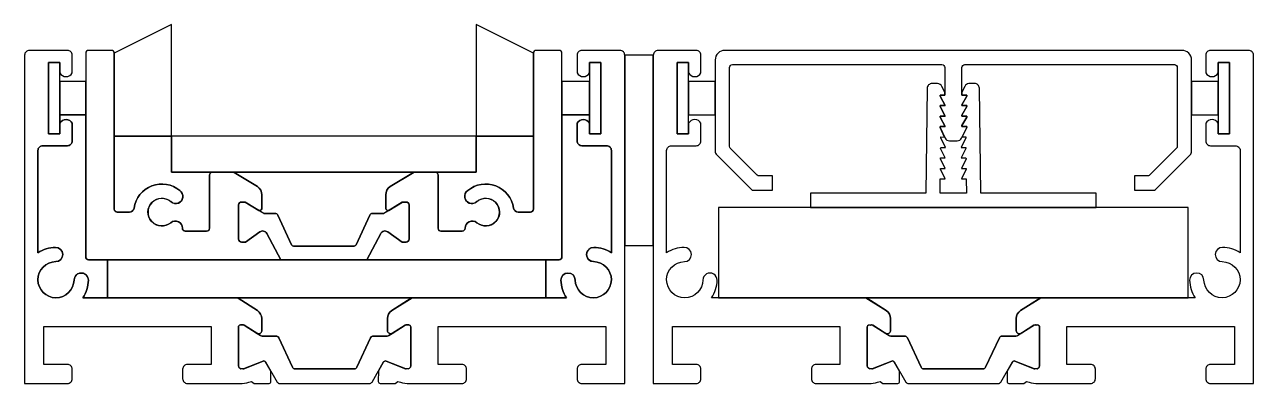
# Model space of a CAD drawing. Extents: x 0 to 129, y 0 to 38.
import ezdxf

# ---------------------------------------------------------------- set-up
doc = ezdxf.new("R2010")
doc.units = 0
doc.layers.get('0').update_dxf_attribs({"linetype": 'CONTINUOUS'})

msp = doc.modelspace()

# ---------------------------------------------------------------- linework, layer by layer
at = {"color": 32}
for points in [[(15.47, 37.77), (9.47, 34.77), (9.47, 26.07), (15.47, 26.07)], [(53.47, 34.77), (47.47, 37.78), (47.47, 26.07), (53.47, 26.07)], [(3.76, 33.81), (2.56, 33.81), (2.56, 26.31), (3.76, 26.31)], [(60.56, 33.81), (59.36, 33.81), (59.36, 26.31), (60.56, 26.31)], [(66.06, 34.57), (63.06, 34.57), (63.06, 14.57), (66.06, 14.57)], [(69.76, 33.81), (68.56, 33.81), (68.56, 26.31), (69.76, 26.31)], [(126.56, 33.81), (125.36, 33.81), (125.36, 26.31), (126.56, 26.31)], [(6.47, 31.81), (3.76, 31.81), (3.76, 28.31), (6.47, 28.31)], [(59.36, 31.81), (56.47, 31.81), (56.47, 28.31), (59.36, 28.31)], [(72.56, 31.81), (69.76, 31.81), (69.76, 28.31), (72.56, 28.31)], [(125.36, 31.81), (122.56, 31.81), (122.56, 28.31), (125.36, 28.31)], [(47.47, 26.07), (15.47, 26.07), (15.47, 22.27), (47.47, 22.27)], [(122.21, 18.57), (72.91, 18.57), (72.91, 9.07), (122.21, 9.07)], [(54.76, 13.07), (8.76, 13.07), (8.76, 9.07), (40.82, 9.07), (54.76, 9.07)]]:
    msp.add_lwpolyline(points, close=True, dxfattribs=at)
for points in [[(2.56, 33.81), (3.76, 33.81), (3.76, 32.71, 0.615385), (5.06, 32.71), (5.06, 34.57, 0.414214), (4.56, 35.07), (0.56, 35.07, 0.414214), (0.06, 34.57), (0.06, 0.07), (4.56, 0.07, 0.414214), (5.06, 0.57), (5.06, 1.57, 0.414214), (4.56, 2.07), (2.06, 2.07), (2.06, 6.07), (19.65, 6.07), (19.65, 2.07), (17.15, 2.07, 0.414214), (16.65, 1.57), (16.65, 0.57, 0.414214), (17.15, 0.07), (22.68, 0.07, 0.066953), (23.6, 0.19), (23.88, 0.27), (24.15, 0.07), (25.72, 0.07, 0.43189), (25.92, 0.28), (25.9, 1.4), (25.36, 2.33, 0.370093), (25.11, 2.42), (23.03, 1.61), (22.81, 1.61, -0.414214), (22.51, 1.91), (22.51, 6.02, -0.414214), (22.71, 6.22), (22.99, 6.22, -0.142198), (23.1, 6.19), (24.48, 5.32, 0.563048), (24.96, 5.67), (24.96, 6.88, 0.256885), (24.5, 7.73), (22.46, 9.02, 0.142198), (22.3, 9.07), (6.17, 9.07, 0.144879), (6.75, 10.91, 1), (5.25, 10.94, -2.355852), (3.32, 12.87, 1), (3.3, 14.37, 0.144879), (1.46, 13.79), (1.46, 14.36), (1.46, 24.55, -0.414214), (1.96, 25.05), (4.56, 25.05, 0.414214), (5.06, 25.55), (5.06, 27.41, 0.615385), (3.76, 27.41), (3.76, 26.31), (2.56, 26.31)], [(25.47, 15.84, 0.4395), (24.75, 16), (23.23, 14.93), (22.82, 14.93, -0.414214), (22.52, 15.23), (22.52, 18.83, -0.414214), (22.82, 19.13), (23.2, 19.13), (24.63, 18.25, 0.544449), (24.97, 18.53), (24.97, 19.89, 0.261413), (24.49, 20.75), (22.06, 22.23, 0.137872), (21.9, 22.27), (19.77, 22.27, 0.414205), (19.47, 21.97), (19.47, 16.37, -0.414214), (19.17, 16.07), (16.93, 16.07, -0.418789), (16.63, 16.38, 0.642983), (15.4, 16.96, -2.215275), (15.45, 19.14, 1.023708), (16.36, 20.33, 0.587487), (11.55, 18.5, -0.372229), (11.06, 18.07), (9.77, 18.07, -0.414214), (9.47, 18.37), (9.47, 34.77, 0.414214), (9.17, 35.07), (6.77, 35.07, 0.414214), (6.47, 34.77), (6.47, 13.37, 0.414214), (6.77, 13.07), (26.94, 13.07)], [(56.47, 34.77, 0.414214), (56.17, 35.07), (53.77, 35.07, 0.414214), (53.47, 34.77), (53.47, 26.07), (53.47, 18.38, -0.414214), (53.17, 18.07), (51.88, 18.07, -0.375949), (51.38, 18.5, 0.587487), (46.57, 20.33, 1.023708), (47.48, 19.14, -2.215275), (47.53, 16.96, 0.642983), (46.3, 16.38, -0.418789), (46, 16.07), (43.77, 16.07, -0.414214), (43.47, 16.37), (43.47, 21.97, 0.414214), (43.17, 22.27), (41.03, 22.27, 0.137872), (40.87, 22.23), (38.44, 20.75, 0.261413), (37.97, 19.89), (37.97, 18.47, 0.465831), (38.3, 18.25), (39.73, 19.13), (40.12, 19.13, -0.414214), (40.42, 18.83), (40.42, 15.23, -0.414214), (40.12, 14.93), (39.7, 14.93), (38.18, 16, 0.463033), (37.44, 15.81), (35.99, 13.07), (56.17, 13.07, 0.414214), (56.47, 13.37)], [(63.06, 34.57, 0.414214), (62.56, 35.07), (58.56, 35.07, 0.414214), (58.06, 34.57), (58.06, 32.71, 0.615385), (59.36, 32.71), (59.36, 33.81), (60.56, 33.81), (60.56, 26.31), (59.36, 26.31), (59.36, 27.41, 0.615385), (58.06, 27.41), (58.06, 25.55, 0.414214), (58.56, 25.05), (61.16, 25.05, -0.414214), (61.66, 24.55), (61.66, 14.36), (61.66, 13.79, 0.144879), (59.81, 14.37, 1), (59.79, 12.87, -2.355852), (57.86, 10.94, 1), (56.36, 10.91, 0.144879), (56.94, 9.07), (40.82, 9.07, 0.142198), (40.65, 9.02), (38.61, 7.73, 0.256885), (38.15, 6.88), (38.15, 5.61, 0.507036), (38.63, 5.32), (40.01, 6.19, -0.142198), (40.12, 6.22), (40.4, 6.22, -0.414214), (40.6, 6.02), (40.6, 1.91, -0.414214), (40.3, 1.61), (40.08, 1.61), (38, 2.42, 0.370093), (37.75, 2.33), (37.21, 1.4), (37.19, 0.27, 0.408253), (37.39, 0.07), (38.96, 0.07), (39.23, 0.27), (39.51, 0.19, 0.066953), (40.44, 0.07), (45.96, 0.07, 0.414214), (46.46, 0.57), (46.46, 1.57, 0.414214), (45.96, 2.07), (43.46, 2.07), (43.46, 6.07), (61.06, 6.07), (61.06, 2.07), (58.56, 2.07, 0.414214), (58.06, 1.57), (58.06, 0.57, 0.414214), (58.56, 0.07), (63.06, 0.07)], [(88.46, 9.02, 0.142198), (88.3, 9.07), (72.18, 9.07, 0.144879), (72.76, 10.91, 1), (71.26, 10.94, -2.355852), (69.32, 12.87, 1), (69.3, 14.37, 0.144879), (67.46, 13.79), (67.46, 14.36), (67.46, 24.55, -0.414214), (67.96, 25.05), (70.56, 25.05, 0.414214), (71.06, 25.55), (71.06, 27.41, 0.615385), (69.76, 27.41), (69.76, 26.31), (68.56, 26.31), (68.56, 33.81), (69.76, 33.81), (69.76, 32.71, 0.615385), (71.06, 32.71), (71.06, 34.57, 0.414214), (70.56, 35.07), (66.56, 35.07, 0.414214), (66.06, 34.57), (66.06, 14.57), (66.06, 0.07), (70.56, 0.07, 0.414214), (71.06, 0.57), (71.06, 1.57, 0.414214), (70.56, 2.07), (68.06, 2.07), (68.06, 6.07), (85.65, 6.07), (85.65, 2.07), (83.15, 2.07, 0.414214), (82.65, 1.57), (82.65, 0.57, 0.414214), (83.15, 0.07), (88.68, 0.07, 0.066953), (89.6, 0.19), (89.88, 0.27), (90.15, 0.07), (91.72, 0.07, 0.43189), (91.92, 0.28), (91.9, 1.4), (91.36, 2.33, 0.370093), (91.11, 2.42), (89.03, 1.61), (88.82, 1.61, -0.414214), (88.52, 1.91), (88.52, 6.02, -0.414214), (88.72, 6.22), (89.05, 6.22), (90.48, 5.32, 0.563048), (90.97, 5.67), (90.97, 6.88, 0.256885), (90.5, 7.73)], [(122.56, 34.07, 0.414214), (121.56, 35.07), (73.56, 35.07, 0.414214), (72.56, 34.07), (72.56, 24.37, 0.198912), (72.64, 24.16), (76.35, 20.46, 0.198912), (76.56, 20.37), (78.56, 20.37), (78.56, 21.87), (77.18, 21.87, -0.198912), (76.97, 21.96), (74.14, 24.78, -0.198912), (74.06, 24.99), (74.06, 33.27, -0.414214), (74.36, 33.57), (96.36, 33.57, -0.414214), (96.66, 33.27), (96.66, 30.36), (96.16, 30.36), (96.16, 30.26), (96.71, 29.26), (96.16, 29.26), (96.16, 29.16), (96.71, 28.16), (96.16, 28.16), (96.16, 28.06), (96.71, 27.06), (96.16, 27.06), (96.16, 26.96), (96.69, 25.85, 0.287619), (97.14, 25.57), (97.97, 25.57, 0.287619), (98.42, 25.85), (98.96, 26.96), (98.96, 27.06), (98.46, 27.06), (98.46, 27.16), (98.96, 28.06), (98.96, 28.16), (98.46, 28.16), (98.46, 28.26), (98.96, 29.16), (98.96, 29.26), (98.46, 29.26), (98.46, 29.36), (98.96, 30.26), (98.96, 30.36), (98.46, 30.36), (98.46, 33.27, -0.414214), (98.76, 33.57), (120.76, 33.57, -0.414214), (121.06, 33.27), (121.06, 24.99, -0.198912), (120.97, 24.78), (118.1, 21.91, -0.198912), (117.99, 21.87), (116.56, 21.87), (116.56, 20.37), (118.55, 20.37, 0.198912), (118.76, 20.46), (122.47, 24.16, 0.198912), (122.56, 24.37)], [(129.06, 34.57, 0.414214), (128.56, 35.07), (124.56, 35.07, 0.414214), (124.06, 34.57), (124.06, 32.71, 0.615385), (125.36, 32.71), (125.36, 33.81), (126.56, 33.81), (126.56, 26.31), (125.36, 26.31), (125.36, 27.41, 0.615385), (124.06, 27.41), (124.06, 25.55, 0.414214), (124.56, 25.05), (127.16, 25.05, -0.414214), (127.66, 24.55), (127.66, 14.36), (127.66, 13.79, 0.144879), (125.82, 14.37, 1), (125.79, 12.87, -2.355852), (123.86, 10.94, 1), (122.36, 10.91, 0.144879), (122.94, 9.07), (106.82, 9.07, 0.142198), (106.66, 9.02), (104.61, 7.73, 0.256885), (104.15, 6.88), (104.15, 5.61, 0.620136), (104.74, 5.38), (106.06, 6.22), (106.4, 6.22, -0.414214), (106.6, 6.02), (106.6, 1.91, -0.414214), (106.3, 1.61), (106.08, 1.61), (104, 2.42, 0.370093), (103.75, 2.33), (103.21, 1.4), (103.19, 0.27, 0.408253), (103.39, 0.07), (104.97, 0.07), (105.24, 0.27), (105.51, 0.19, 0.066953), (106.44, 0.07), (111.97, 0.07, 0.414214), (112.47, 0.57), (112.47, 1.57, 0.414214), (111.97, 2.07), (109.47, 2.07), (109.47, 6.07), (127.06, 6.07), (127.06, 2.07), (124.56, 2.07, 0.414214), (124.06, 1.57), (124.06, 0.57, 0.414214), (124.56, 0.07), (129.06, 0.07)], [(112.55, 20.07), (100.43, 20.07), (100.29, 31.09, 0.414214), (99.78, 31.58), (99.19, 31.58, 0.284079), (98.75, 31.29), (98.46, 30.69), (98.46, 30.36), (98.96, 30.36), (98.96, 30.26), (98.46, 29.36), (98.46, 29.26), (98.96, 29.26), (98.96, 29.16), (98.46, 28.26), (98.46, 28.16), (98.96, 28.16), (98.96, 28.06), (98.46, 27.16), (98.46, 27.06), (98.96, 27.06), (98.96, 26.96), (98.47, 25.97), (98.86, 25.97), (98.86, 25.87), (98.37, 24.86), (98.87, 24.87), (98.87, 24.77), (98.38, 23.76), (98.88, 23.77), (98.89, 23.67), (98.4, 22.66), (98.9, 22.67), (98.9, 22.57), (98.41, 21.56), (98.91, 21.57), (98.93, 20.07), (96.16, 20.07), (96.18, 21.57), (96.68, 21.56), (96.19, 22.57), (96.2, 22.67), (96.7, 22.66), (96.21, 23.67), (96.21, 23.77), (96.71, 23.76), (96.22, 24.77), (96.23, 24.87), (96.73, 24.86), (96.24, 25.87), (96.24, 25.97), (96.64, 25.96), (96.16, 26.96), (96.16, 27.06), (96.71, 27.06), (96.16, 28.06), (96.16, 28.16), (96.71, 28.16), (96.16, 29.16), (96.16, 29.26), (96.71, 29.26), (96.16, 30.26), (96.16, 30.36), (96.66, 30.36), (96.66, 30.66), (96.35, 31.29, 0.284079), (95.9, 31.58), (95.31, 31.58, 0.414214), (94.81, 31.09), (94.66, 20.07), (82.55, 20.07), (82.55, 18.57), (112.55, 18.57)], [(6.47, 28.31), (3.76, 28.31), (3.76, 27.41, -0.615385), (5.06, 27.41), (5.06, 25.55, -0.414214), (4.56, 25.05), (1.96, 25.05, 0.414214), (1.46, 24.55), (1.46, 14.36), (1.46, 13.79, -0.144879), (3.3, 14.37, -1), (3.32, 12.87, 2.355852), (5.25, 10.94, -1), (6.75, 10.91, -0.144879), (6.17, 9.07), (8.76, 9.07), (8.76, 13.07), (6.77, 13.07, -0.414214), (6.47, 13.37)], [(61.66, 24.55, 0.414214), (61.16, 25.05), (58.56, 25.05, -0.414214), (58.06, 25.55), (58.06, 27.41, -0.615385), (59.36, 27.41), (59.36, 28.31), (56.47, 28.31), (56.47, 13.37, -0.414214), (56.17, 13.07), (54.76, 13.07), (54.76, 9.07), (56.94, 9.07, -0.144879), (56.36, 10.91, -1), (57.86, 10.94, 2.355852), (59.79, 12.87, -1), (59.81, 14.37, -0.144879), (61.66, 13.79), (61.66, 14.36)], [(15.47, 26.07), (9.47, 26.07), (9.47, 18.37, 0.414214), (9.77, 18.07), (11.06, 18.07, 0.369052), (11.55, 18.49, -0.588119), (16.36, 20.33, -1.071097), (15.4, 19.18, 2.14782), (15.4, 16.96, -0.642983), (16.63, 16.38, 0.418789), (16.93, 16.07), (19.17, 16.07, 0.414214), (19.47, 16.37), (19.47, 21.97, -0.414214), (19.77, 22.27), (15.47, 22.27)], [(53.47, 26.07), (47.47, 26.07), (47.47, 22.27), (43.17, 22.27, -0.414214), (43.47, 21.97), (43.47, 16.37, 0.414214), (43.77, 16.07), (46, 16.07, 0.418789), (46.3, 16.38, -0.642983), (47.53, 16.96, 2.14782), (47.53, 19.18, -1.071097), (46.57, 20.33, -0.588119), (51.38, 18.49, 0.372764), (51.88, 18.07), (53.17, 18.07, 0.414214), (53.47, 18.38)], [(37.97, 19.89, -0.261413), (38.44, 20.75), (40.94, 22.27), (21.9, 22.27, -0.137872), (22.06, 22.23), (24.49, 20.75, -0.261413), (24.97, 19.89), (24.97, 18.53, -0.544449), (24.63, 18.25), (25.14, 17.95, 0.137872), (25.19, 17.93), (26.36, 17.93, -0.291473), (26.64, 17.76), (28.08, 14.65, 0.291473), (28.36, 14.48), (34.58, 14.48, 0.291473), (34.85, 14.65), (36.29, 17.76, -0.291473), (36.57, 17.93), (37.74, 17.93, 0.137872), (37.79, 17.95), (38.3, 18.25, -0.465831), (37.97, 18.47)], [(37.44, 15.81, -0.463033), (38.18, 16), (39.7, 14.93), (40.12, 14.93, 0.414214), (40.42, 15.23), (40.42, 18.83, 0.414214), (40.12, 19.13), (39.76, 19.13, 0.137872), (39.71, 19.12), (37.77, 17.93), (36.57, 17.93, 0.291473), (36.29, 17.76), (34.85, 14.65, -0.291473), (34.58, 14.48), (28.36, 14.48, -0.291473), (28.08, 14.65), (26.64, 17.76, 0.291473), (26.36, 17.93), (25.16, 17.93), (23.22, 19.12, 0.137872), (23.17, 19.13), (22.82, 19.13, 0.414214), (22.52, 18.83), (22.52, 15.23, 0.414214), (22.82, 14.93), (23.23, 14.93), (24.75, 16, -0.4395), (25.47, 15.84), (26.94, 13.07), (35.99, 13.07)], [(36.38, 4.88, -0.291473), (36.66, 5.05), (38.13, 5.05, 0.142198), (38.29, 5.1), (38.63, 5.32, -0.507036), (38.15, 5.61), (38.15, 6.88, -0.256885), (38.61, 7.73), (40.73, 9.07), (22.3, 9.07, -0.142198), (22.46, 9.02), (24.5, 7.73, -0.256885), (24.96, 6.88), (24.96, 5.67, -0.563048), (24.48, 5.32), (24.82, 5.1, 0.142198), (24.98, 5.05), (26.45, 5.05, -0.291473), (26.73, 4.88), (28.17, 1.77, 0.291473), (28.45, 1.6), (34.67, 1.6, 0.291473), (34.94, 1.77)], [(102.66, 5.05), (104.13, 5.05, 0.142198), (104.29, 5.1), (104.74, 5.38, -0.620136), (104.15, 5.61), (104.15, 6.88, -0.256885), (104.61, 7.73), (106.73, 9.07), (88.38, 9.07), (90.5, 7.73, -0.256885), (90.97, 6.88), (90.97, 5.67, -0.563048), (90.48, 5.32), (90.82, 5.1, 0.142198), (90.98, 5.05), (92.46, 5.05, -0.291473), (92.73, 4.88), (94.17, 1.77, 0.291473), (94.45, 1.6), (100.67, 1.6, 0.291473), (100.94, 1.77), (102.39, 4.88, -0.291473)], [(37.75, 2.33, -0.370093), (38, 2.42), (40.05, 1.62, 0.197908), (40.2, 1.63, 0.516007), (40.6, 1.91), (40.6, 6.02, 0.414214), (40.4, 6.22), (40.12, 6.22, 0.142198), (40.01, 6.19), (38.29, 5.1, -0.142198), (38.13, 5.05), (36.66, 5.05, 0.291473), (36.38, 4.88), (34.94, 1.77, -0.291473), (34.67, 1.6), (28.45, 1.6, -0.291473), (28.17, 1.77), (26.73, 4.88, 0.291473), (26.45, 5.05), (24.98, 5.05, -0.142198), (24.82, 5.1), (23.1, 6.19, 0.142198), (22.99, 6.22), (22.71, 6.22, 0.414214), (22.51, 6.02), (22.51, 1.91, 0.516007), (22.91, 1.63, 0.197908), (23.06, 1.62), (25.11, 2.42, -0.370093), (25.36, 2.33), (26.58, 0.22, 0.267949), (26.84, 0.07), (36.27, 0.07, 0.267949), (36.53, 0.22)], [(103.75, 2.33, -0.370093), (104, 2.42), (106.05, 1.62, 0.197908), (106.2, 1.63, 0.516007), (106.6, 1.91), (106.6, 6.02, 0.661348), (106.26, 6.16, 0.345727), (106.01, 6.19), (104.22, 5.05), (102.66, 5.05, 0.291473), (102.39, 4.88), (100.94, 1.77, -0.291473), (100.67, 1.6), (94.45, 1.6, -0.291473), (94.17, 1.77), (92.73, 4.88, 0.291473), (92.46, 5.05), (90.9, 5.05), (89.1, 6.19, 0.345727), (88.85, 6.16, 0.661348), (88.52, 6.02), (88.52, 1.91, 0.516007), (88.91, 1.63, 0.197908), (89.07, 1.62), (91.11, 2.42, -0.370093), (91.36, 2.33), (92.58, 0.22, 0.267949), (92.84, 0.07), (102.27, 0.07, 0.267949), (102.53, 0.22)]]:
    msp.add_lwpolyline(points, format="xyb", close=True, dxfattribs=at)

doc.saveas('drawing.dxf')
